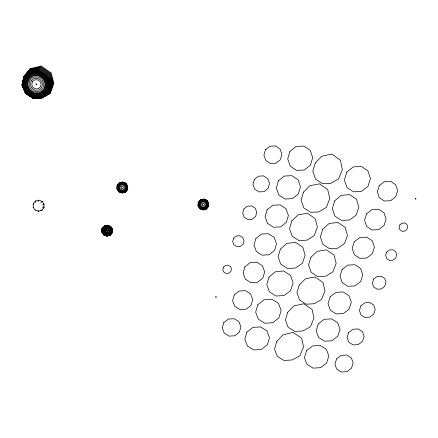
<?xml version="1.0" encoding="UTF-8"?>
<svg xmlns="http://www.w3.org/2000/svg" width="438" height="438" viewBox="0 0 438 438"><rect width="100%" height="100%" fill="white"/><g stroke="black" fill="none" stroke-linecap="round" stroke-linejoin="round"><path stroke-width="0.66" d="M33.233 204.119L33.189 207.366L35.106 210.076L38.248 211.215M43.986 207.289L44.035 204.059L42.136 201.36L39.004 200.215A5.574 0.964 -87.6 0 0 38.106 201.732M102.087 228.691L101.983 231.987L103.981 234.867M102.07 232.359L102.196 228.625M102.311 228.565L102.218 231.762L104.244 234.626L106.784 235.545L109.374 234.839L111.789 231.697L111.882 228.899M102.268 232.386L102.355 229.419L104.808 226.32L107.567 225.57L110.266 226.555L112.292 229.424M102.503 228.526L102.41 231.631L104.2 234.22L107.19 235.305L110.234 234.472L112.183 232.047M102.465 232.414L102.547 229.589L105.027 226.49M102.777 228.521L102.689 231.478L104.392 233.936L107.233 234.971M102.722 232.425L102.804 229.791L104.458 227.722L107.047 227.015L109.593 227.946L111.11 230.147L111.028 232.781M103.05 228.521L102.968 231.324L104.583 233.657L107.283 234.637M103.384 228.537L103.308 231.149L104.813 233.328L107.326 234.242L109.894 233.542M110.037 232.633L110.102 230.58L108.92 228.871L106.943 228.149L104.923 228.696L103.636 230.306L103.576 232.354L104.759 234.067M110.529 232.704L110.606 230.366L109.254 228.406L106.998 227.585L104.687 228.209L103.22 230.049L103.149 232.392L104.501 234.346M110.759 228.964L110.694 230.99L109.423 232.578L107.436 233.115L105.487 232.408L104.315 230.716L104.375 228.691L105.646 227.103L107.644 226.561L109.593 227.273L111.449 229.972L111.356 232.797L109.588 235.003M111.186 228.926L111.115 231.248L108.75 234.237M111.898 232.781L111.997 229.665L110.201 227.059L107.19 225.959M112.188 232.677L112.281 228.948M112.292 232.611L112.396 228.997L110.557 226.32L112.511 229.205M112.435 229.063L112.402 232.545L110.305 235.162L106.91 236.109M127.595 186.095L127.474 189.413L125.41 192.003L122.186 192.802L119.076 191.647M198.113 205.937L198.294 202.619L200.407 200.018L203.654 199.137L206.785 200.308L208.603 203.084M198.436 202.668L198.261 205.898L200.035 208.587L203.073 209.72L206.221 208.866L208.274 206.347L208.455 203.128M35.303 209.709L35.254 210.01M41.922 201.743L42.136 201.36L40.789 202.706M33.288 203.769L35.374 201.102L38.703 200.199M43.953 207.645L41.867 210.306L38.549 211.204M119.278 182.953L117.187 185.586L117.072 188.953L118.983 191.767L122.18 192.955L125.454 192.063L127.546 189.44L127.666 186.073L125.766 183.259L122.558 182.066M117.329 185.641L119.366 183.084L122.552 182.219M125.367 191.937L127.403 189.386L127.518 186.117L125.668 183.374M104.233 226.079L101.999 228.866L101.961 232.31L103.817 234.987M102.027 228.981L104.321 226.052M102.059 229.096L104.447 226.096L107.502 225.263M102.163 229.244L104.627 226.205M105.339 226.796L103.883 228.614L103.811 230.935L105.147 232.868L107.381 233.678L109.659 233.06M109.062 234.538L111.531 231.499L111.613 228.893L110.113 226.709L107.595 225.789L104.124 226.796M112.292 232.195L110.288 234.697L107.146 235.551L104.063 234.429M112.331 232.31L109.938 235.222L106.877 236.055M110.064 235.255L112.079 232.742L112.183 229.534L110.332 226.851L107.233 225.718L104.074 226.577M110.146 235.222L112.363 232.43M208.417 206.402L206.303 208.992L203.068 209.873L199.936 208.707L198.042 205.959L198.222 202.591L200.363 199.952L203.659 199.06L206.835 200.248L208.674 203.068L208.488 206.429L206.342 209.057L203.062 209.95L199.892 208.767M107.469 225.198L104.069 226.128L101.972 228.751L101.868 232.096L103.872 234.96M104.069 226.276L107.321 225.395L110.502 226.555L112.402 229.315M104.069 226.43L107.534 225.417M200.489 200.144L203.643 199.285L206.687 200.429M104.222 227.087L107.617 226.178L109.856 226.994L111.723 229.819L111.63 232.786L109.763 235.113L106.845 235.907M104.321 227.377L107.096 226.621L109.823 227.612M107.655 227.289L106.155 227.694L105.202 228.888L105.153 230.41L106.034 231.68L107.502 232.217L108.996 231.806L109.949 230.618L109.998 229.096L109.122 227.82M106.719 234.056L108.235 233.64L109.204 232.436L109.254 230.892L108.367 229.605L106.877 229.063L105.355 229.474L104.392 230.684L104.343 232.228L105.235 233.514M106.735 234.784L110.031 233.892M106.757 235.162L110.135 234.182L111.986 231.872L112.079 228.921L110.381 226.457M110.294 234.85L106.812 235.759L104.091 234.768L102.103 231.872M110.299 235.003L107.064 235.885L103.888 234.735M203.068 209.797L206.26 208.931L208.346 206.375L208.532 203.106L206.736 200.369L203.648 199.213L200.451 200.078L198.365 202.646L198.19 205.915L199.985 208.647M103.976 234.582L107.102 235.715M103.801 234.883L107.02 236.055M103.806 234.921L106.987 236.071M107.359 225.231L110.584 226.408M107.277 225.559L110.42 226.703M107.146 226.293L110.015 227.333M125.717 183.319L122.558 182.142L119.322 183.018L117.258 185.613L117.149 188.937L119.032 191.707M43.493 206.774A5.71 1.128 18.7 0 1 42.377 207.787M33.704 204.634A5.71 1.128 18.7 0 1 33.868 203.604M42.004 209.807A5.634 1.298 55.1 0 1 40.679 209.944M35.401 202.465A5.634 1.298 55.1 0 1 35.845 201.075M38.856 210.662A5.574 0.964 -87.6 0 1 37.98 210.678M43.537 204.037A5.699 0.547 -16.4 0 1 42.415 205.022M33.671 207.398A5.699 0.547 -16.4 0 1 33.244 207.169M105.514 231.198L105.952 232.66L106.719 232.939L108.005 232.102L107.567 230.64L106.801 230.361L105.514 231.198M106.39 229.216L106.817 230.662L107.573 230.935L108.843 230.109L108.41 228.669L107.655 228.39L106.39 229.216M117.11 185.559L117.001 188.975L118.933 191.828L122.18 193.027L125.498 192.129L127.622 189.468L127.743 186.057L125.81 183.199L122.563 181.989L119.24 182.892L117.11 185.559M117.477 185.696L117.373 188.871L119.174 191.526L122.191 192.643L125.279 191.806L127.255 189.331L127.37 186.155L125.569 183.5L122.547 182.372L119.459 183.215L117.477 185.696M117.712 185.783L117.614 188.811L119.328 191.335L122.202 192.397L125.137 191.603L127.02 189.243L127.129 186.221L125.416 183.692L122.541 182.619L119.596 183.418L117.712 185.783M117.948 185.871L117.855 188.745L119.481 191.143L122.207 192.156L125 191.395L126.785 189.156L126.889 186.287L125.263 183.883L122.531 182.865L119.738 183.626L117.948 185.871M118.249 185.98L118.156 188.663L119.678 190.897L122.218 191.839L124.825 191.132L126.489 189.046L126.582 186.369L125.071 184.13L122.52 183.183L119.913 183.889L118.249 185.98M118.709 186.155L118.627 188.532L119.974 190.519L122.235 191.357L124.551 190.733L126.029 188.877L126.117 186.5L124.77 184.507L122.503 183.664L120.187 184.294L118.709 186.155M119.169 186.325L119.098 188.406L120.275 190.141L122.257 190.875L124.277 190.327L125.569 188.707L125.646 186.626L124.469 184.885L122.487 184.146L120.461 184.699L119.169 186.325M119.963 186.621L119.908 188.187L120.795 189.49L122.284 190.043L123.806 189.632L124.775 188.411L124.83 186.845L123.949 185.537L122.459 184.984L120.937 185.394L119.963 186.621M121.129 187.053L121.556 188.537L122.328 188.822L123.615 187.979L123.188 186.495L122.416 186.21L121.129 187.053M198.578 202.723L198.414 205.855L200.133 208.472L203.084 209.567L206.134 208.74L208.132 206.293L208.307 203.166L206.588 200.549L203.637 199.443L200.577 200.275L198.578 202.723M198.808 202.81L198.649 205.789L200.286 208.28L203.095 209.326L206.002 208.537L207.902 206.21L208.066 203.232L206.435 200.735L203.621 199.684L200.708 200.478L198.808 202.81M199.038 202.898L198.885 205.729L200.44 208.088L203.106 209.085L205.871 208.335L207.672 206.123L207.831 203.298L206.282 200.927L203.61 199.925L200.839 200.681L199.038 202.898M199.328 203.008L199.186 205.646L200.637 207.847L203.128 208.778L205.701 208.077L207.382 206.013L207.53 203.38L206.084 201.168L203.593 200.237L201.009 200.938L199.328 203.008M199.777 203.172L199.651 205.521L200.943 207.475L203.15 208.302L205.438 207.678L206.933 205.849L207.064 203.506L205.778 201.54L203.566 200.714L201.272 201.338L199.777 203.172M200.226 203.341L200.117 205.395L201.245 207.103L203.177 207.826L205.181 207.284L206.484 205.679L206.599 203.632L205.477 201.913L203.539 201.19L201.535 201.737L200.226 203.341M201.004 203.632L200.922 205.176L201.77 206.462L203.221 207.004L204.727 206.594L205.712 205.389L205.794 203.851L204.951 202.559L203.495 202.017L201.989 202.422L201.004 203.632M202.142 204.059L202.537 205.521L203.287 205.8L204.573 204.968L204.179 203.5L203.429 203.221L202.142 204.059M23.915 76.212L21.9 84.988L25.442 93.469L33.151 98.435L42.097 98.013L50.337 93.486L53.863 83.286L51.213 72.976L41.15 65.99L30.08 68.717L23.915 76.212M24.013 76.278L22.015 84.983L25.524 93.398L33.178 98.326L42.053 97.909L50.009 93.245L53.283 83.346L50.523 73.398L40.898 66.762L30.227 69.116L24.013 76.278M24.112 76.338L22.13 84.977L25.612 93.327L33.206 98.216L42.01 97.8L49.675 92.998L52.697 83.412L49.833 73.819L40.646 67.54L30.381 69.516L24.112 76.338M24.21 76.404L22.245 84.972L25.7 93.256L33.233 98.101L41.966 97.69L49.346 92.757L52.117 83.477L49.144 74.236L40.395 68.317L30.529 69.916L24.21 76.404M24.309 76.469L22.36 84.967L25.787 93.184L33.255 97.992L41.922 97.586L49.018 92.517L51.531 83.538L48.454 74.657L40.137 69.089L30.682 70.31L24.309 76.469M24.408 76.53L22.475 84.961L25.875 93.113L33.283 97.882L41.878 97.477L48.684 92.276L50.95 83.603L47.764 75.079L39.885 69.866L30.83 70.71L24.408 76.53M24.506 76.595L22.59 84.956L25.957 93.042L33.31 97.773L41.834 97.367L48.355 92.035L50.365 83.663L47.074 75.495L39.634 70.644L30.983 71.109L24.506 76.595M24.78 76.77L22.902 84.945L26.198 92.84L33.381 97.466L41.709 97.072L48.038 91.821L49.954 83.691L46.707 75.769L39.513 71.093L31.131 71.471L24.78 76.77M25.097 76.978L23.274 84.923L26.477 92.61L33.463 97.11L41.566 96.727L47.72 91.619L49.582 83.707L46.428 76.004L39.431 71.454L31.273 71.821L25.097 76.978M25.415 77.181L23.641 84.906L26.756 92.38L33.545 96.749L41.424 96.382L47.408 91.416L49.215 83.724L46.149 76.234L39.349 71.81L31.421 72.171L25.415 77.181M25.732 77.389L24.008 84.89L27.03 92.144L33.627 96.393L41.282 96.037L47.09 91.213L48.848 83.746L45.864 76.469L39.261 72.171L31.563 72.522L25.732 77.389M26.05 77.597L24.38 84.873L27.309 91.914L33.71 96.037L41.139 95.687L46.778 91.005L48.481 83.762L45.585 76.699L39.179 72.533L31.711 72.872L26.05 77.597M26.428 77.838L24.813 84.852L27.638 91.641L33.808 95.615L40.969 95.281L46.406 90.765L48.049 83.778L45.256 76.973L39.081 72.96L31.881 73.288L26.428 77.838M27.052 78.243L25.535 84.819L28.185 91.186L33.972 94.915L40.69 94.603L45.787 90.365L47.326 83.811L44.709 77.433L38.916 73.666L32.166 73.978L27.052 78.243M27.676 78.643L26.258 84.786L28.733 90.732L34.137 94.214L40.405 93.918L45.169 89.965L46.603 83.85L44.156 77.887L38.752 74.378L32.45 74.663L27.676 78.643M28.3 79.048L26.981 84.753L29.28 90.277L34.301 93.513L40.126 93.239L44.55 89.566L45.88 83.882L43.608 78.347L38.588 75.084L32.73 75.352L28.3 79.048M28.924 79.453L27.709 84.72L29.828 89.817L34.46 92.812L39.842 92.56L43.926 89.166L45.158 83.915L43.061 78.802L38.424 75.79L33.014 76.037L28.924 79.453M29.987 80.143L28.946 84.665L30.764 89.04L34.744 91.608L39.36 91.394L42.869 88.476L43.926 83.97L42.119 79.585L38.139 77L33.502 77.214L29.987 80.143M31.213 80.937L30.364 84.6L31.837 88.147L35.062 90.228L38.807 90.053L41.654 87.693L42.508 84.036L41.046 80.483L37.816 78.391L34.06 78.561L31.213 80.937M32.434 81.725L31.782 84.534L32.91 87.255L35.385 88.848L38.254 88.717L40.433 86.905L41.09 84.101L39.968 81.38L37.493 79.776L34.613 79.908L32.434 81.725M36.047 84.063L36.091 84.605L36.83 84.572L36.54 83.872L36.047 84.063M223.533 267.027L222.811 269.562L223.741 271.998L225.975 273.411L228.652 273.257L230.76 271.598L231.488 269.063L230.563 266.622L228.329 265.209L225.641 265.362L223.533 267.027M215.715 296.844L215.731 297.325L216.416 297.287L216.18 296.668L215.715 296.844M233.64 238.173L232.677 241.524L233.892 244.754L236.816 246.621L240.331 246.424L243.101 244.24L244.07 240.895L242.86 237.659L239.936 235.781L236.411 235.978L233.64 238.173M243.878 208.937L242.674 213.131L244.174 217.166L247.793 219.509L252.151 219.274L255.589 216.547L256.805 212.364L255.321 208.324L251.702 205.964L247.328 206.199L243.878 208.937M254.396 179.41L252.972 184.36L254.713 189.128L258.946 191.904L264.054 191.636L268.094 188.422L269.529 183.489L267.81 178.709L263.572 175.912L258.447 176.18L254.396 179.41M265.461 149.758L263.895 155.183L265.778 160.428L270.377 163.484L275.94 163.193L280.347 159.678L281.93 154.269L280.068 149.019L275.464 145.936L269.879 146.221L265.461 149.758M223.802 322.614L222.236 328.007L224.245 333.17L229.047 336.132L234.806 335.782L239.34 332.25L240.922 326.874L238.94 321.7L234.133 318.711L228.346 319.056L223.802 322.614M234.297 294.867L232.6 300.72L234.746 306.326L239.909 309.551L246.112 309.179L251.007 305.357L252.726 299.526L250.607 293.909L245.439 290.651L239.208 291.018L234.297 294.867M244.93 266.769L243.095 273.088L245.379 279.148L250.903 282.647L257.555 282.258L262.811 278.141L264.672 271.845L262.417 265.767L256.892 262.236L250.207 262.614L244.93 266.769M255.923 238.447L253.991 245.088L256.356 251.467L262.105 255.151L269.041 254.763L274.538 250.443L276.504 243.829L274.166 237.434L268.417 233.711L261.437 234.095L255.923 238.447M267.114 209.797L265.083 216.728L267.519 223.396L273.465 227.262L280.654 226.862L286.364 222.367L288.418 215.463L286.019 208.778L280.068 204.874L272.841 205.263L267.114 209.797M278.442 180.779L276.323 188.011L278.825 194.97L284.968 199.016L292.414 198.617L298.338 193.935L300.484 186.736L298.026 179.755L291.872 175.665L284.388 176.054L278.442 180.779M289.923 151.378L287.706 158.917L290.274 166.183L296.619 170.415L304.322 170.015L310.46 165.142L312.705 157.642L310.181 150.354L303.835 146.078L296.083 146.467L289.923 151.378M246.906 332.103L244.798 339.226L247.415 346.031L253.728 349.935L261.333 349.458L267.35 344.799L269.49 337.709L266.917 330.882L260.599 326.934L252.945 327.4L246.906 332.103M257.823 304.728L255.633 312.108L258.3 319.171L264.782 323.228L272.611 322.757L278.858 317.966L281.125 310.575L278.535 303.435L271.971 299.274L264.032 299.811L257.823 304.728M269.025 277.106L266.78 284.64L269.469 291.861L276.028 296.022L283.961 295.551L290.514 290.832L293.066 283.068L290.597 275.513L283.632 270.969L275.25 271.839L269.025 277.106M280.369 249.134L278.075 256.832L280.774 264.213L287.41 268.478L295.458 268.012L302.313 263.358L305.155 255.223L302.811 247.235L295.436 242.302L286.616 243.506L280.369 249.134M291.856 220.807L289.507 228.669L292.223 236.219L298.94 240.582L307.093 240.128L314.26 235.545L317.397 227.021L315.185 218.595L307.399 213.262L298.13 214.812L291.856 220.807M303.49 192.123L301.087 200.144L303.819 207.864L310.613 212.342L318.88 211.893L326.359 207.382L329.792 198.469L327.717 189.594L319.516 183.84L309.786 185.745L303.49 192.123M315.272 163.067L312.814 171.258L315.557 179.153L322.434 183.741L330.816 183.298L338.607 178.868L342.346 169.55L340.408 160.209L331.796 154.034L321.601 156.3L315.272 163.067M276.843 341.476L274.533 349.07L277.265 356.324L283.966 360.479L292.08 359.97L299.784 355.93L303.534 347.077L301.705 338.24L292.989 332.382L282.828 334.917L276.843 341.476M287.755 312.305L285.434 319.948L288.138 327.252L294.812 331.446L302.915 330.953L310.422 326.759L313.969 318.059L312.037 309.403L303.665 303.748L293.827 305.959L287.755 312.305M299.274 284.957L296.931 292.633L299.608 299.981L306.255 304.213L314.336 303.731L321.64 299.378L324.991 290.843L322.948 282.384L314.927 276.947L305.423 278.831L299.274 284.957M310.931 257.265L308.576 264.979L311.221 272.37L317.84 276.635L325.899 276.17L333 271.659L336.143 263.293L333.997 255.036L326.326 249.824L317.156 251.374L310.931 257.265M322.74 229.227L320.364 236.974L322.981 244.415L329.568 248.713L337.61 248.264L344.509 243.583L347.438 235.392L345.182 227.349L337.868 222.367L329.042 223.572L322.74 229.227M334.692 200.834L332.305 208.619L334.889 216.104L341.448 220.44L349.469 220.002L356.16 215.151L358.875 207.141L356.51 199.306L349.551 194.571L341.076 195.419L334.692 200.834M346.803 172.079L344.394 179.898L346.951 187.431L353.477 191.806L361.476 191.379L367.964 186.353L370.455 178.523L367.975 170.913L361.377 166.429L353.258 166.922L346.803 172.079M306.616 350.559L304.426 357.583L306.901 364.296L313.071 368.134L320.583 367.657L326.589 363.053L328.812 356.056L326.376 349.327L320.2 345.445L312.644 345.916L306.616 350.559M318.306 323.874L316.148 330.794L318.546 337.408L324.569 341.207L331.916 340.753L337.808 336.225L339.992 329.332L337.638 322.696L331.61 318.859L324.219 319.307L318.306 323.874M330.142 296.86L328.007 303.671L330.334 310.192L336.209 313.942L343.392 313.509L349.157 309.064L351.32 302.28L349.031 295.738L343.151 291.949L335.93 292.376L330.142 296.86M342.122 269.512L340.019 276.208L342.27 282.636L347.991 286.337L355.01 285.926L360.655 281.557L362.779 274.889L360.567 268.45L354.84 264.705L347.788 265.11L342.122 269.512M354.249 241.825L352.179 248.406L354.353 254.73L359.926 258.387L366.776 257.993L372.295 253.711L374.391 247.152L372.251 240.818L366.672 237.128L359.79 237.511L354.249 241.825M366.579 213.826L364.553 220.254L366.639 226.435L372.032 230.016L378.667 229.649L384.033 225.477L386.081 219.071L384.027 212.879L378.629 209.26L371.961 209.621L366.579 213.826M379.281 185.63L377.353 191.734L379.303 197.609L384.372 201.026L390.636 200.692L395.706 196.733L397.655 190.65L395.733 184.759L390.658 181.31L384.367 181.644L379.281 185.63M336.592 358.864L334.911 364.12L336.723 369.141L341.317 372.01L346.94 371.654L351.462 368.205L353.154 362.971L351.369 357.939L346.77 355.037L341.12 355.393L336.592 358.864M348.67 332.513L347.093 337.452L348.768 342.182L353.05 344.892L358.3 344.569L362.533 341.328L364.126 336.406L362.472 331.665L358.191 328.933L352.913 329.256L348.67 332.513M360.901 305.839L359.417 310.46L360.956 314.889L364.925 317.435L369.803 317.139L373.74 314.117L375.235 309.513L373.713 305.072L369.743 302.51L364.849 302.8L360.901 305.839M373.658 279.094L372.366 283.107L373.68 286.961L377.096 289.184L381.312 288.938L384.717 286.315L386.015 282.307L384.712 278.448L381.295 276.214L377.069 276.46L373.658 279.094M386.699 252.118L385.637 255.409L386.699 258.579L389.481 260.413L392.913 260.216L395.695 258.064L396.768 254.779L395.711 251.604L392.93 249.764L389.486 249.956L386.699 252.118M399.905 224.814L399.073 227.371L399.883 229.83L402.024 231.264L404.668 231.116L406.82 229.446L407.652 226.895L406.847 224.431L404.707 222.997L402.057 223.139L399.905 224.814M415.339 198.589L415.334 199.082L416.018 199.049L415.81 198.409L415.339 198.589"/></g></svg>
